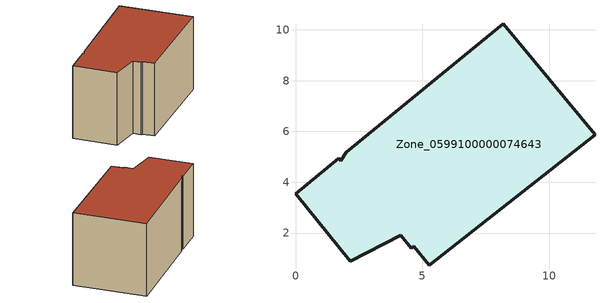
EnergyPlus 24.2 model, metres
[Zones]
Zone_0599100000074643
 floor ground (C_G): 1.78,4.85 2,5.18 8.19,10.25 11.8,5.86 5.28,0.72 4.66,1.47 4.56,1.39 4.14,1.91 2.15,0.88 0,3.55 1.71,4.95 z3.13
 wall outside (C_F): 11.8,5.86 8.19,10.25 2,5.18 1.78,4.85 1.71,4.95 0,3.55 2.15,0.88 4.14,1.91 4.56,1.39 4.66,1.47 5.28,0.72 11.8,5.86 z3.13:9
 roof outside (C_R): 1.78,4.85 1.71,4.95 0,3.55 2.15,0.88 4.14,1.91 4.56,1.39 4.66,1.47 5.28,0.72 11.8,5.86 8.19,10.25 2,5.18 z9
[BUILDING]
Pand.0599100000074643: North Axis=0; Terrain=City; Loads Convergence Tolerance Value=0.04; Temperature Convergence Tolerance Value=0.4; Solar Distribution=FullExterior; Maximum Number of Warmup Days=25; Minimum Number of Warmup Days=1
[Site:Location]
Rotterdam.The.Hague.AP_ZH_NLD Design_Conditions: Latitude=51.96; Longitude=4.45; Time Zone=1; Elevation=-4.5
[SITE:GROUNDTEMPERATURE:BUILDINGSURFACE]
18, 18, 18, 18, 18, 18, 18, 18, 18, 18, 18, 18
[MATERIAL] Thermal Absorptance=0.9; Solar Absorptance=0.7; Visible Absorptance=0.7
Name | Roughness | Thickness | Conductivity | Density | Specific Heat
G.TC.1946-1964 | MediumSmooth | 0.15 | 1 | 540 | 1210
F.TC.1946-1964 | Rough | 0.3 | 0.857143 | 1920 | 840
R.TC.1946-1964 | MediumRough | 0.2 | 0.235294 | 1500 | 1000
[CONSTRUCTION]
C_G: G.TC.1946-1964
C_F: F.TC.1946-1964
C_R: R.TC.1946-1964
[ZONE]
Zone_0599100000074643: Type=1; Multiplier=1; Ceiling Height=Autocalculate; Volume=Autocalculate; Floor Area=autocalculate; Part of Total Floor Area=Yes
[ZONEINFILTRATION:DESIGNFLOWRATE]
Infil_Zone_0599100000074643: Zone or ZoneList or Space or SpaceList=Zone_0599100000074643; Schedule=AlwaysOn; Design Flow Rate Calculation Method=Flow/Area; Flow Rate per Floor Area=0.003; Constant Term Coefficient=1; Temperature Term Coefficient=0; Velocity Term Coefficient=0; Velocity Squared Term Coefficient=0
[HVACTEMPLATE:ZONE:IDEALLOADSAIRSYSTEM]
Zone_0599100000074643: Maximum Heating Supply Air Temperature=50; Minimum Cooling Supply Air Temperature=13; Maximum Heating Supply Air Humidity Ratio=0.0156; Minimum Cooling Supply Air Humidity Ratio=0.0077; Heating Limit=NoLimit; Cooling Limit=NoLimit; Dehumidification Control Type=ConstantSensibleHeatRatio; Cooling Sensible Heat Ratio=0.7; Dehumidification Setpoint=60; Humidification Control Type=None; Humidification Setpoint=30; Outdoor Air Method=None; Outdoor Air Flow Rate per Person=0.00944; Outdoor Air Flow Rate per Zone Floor Area=0; Outdoor Air Flow Rate per Zone=0; Demand Controlled Ventilation Type=None; Outdoor Air Economizer Type=NoEconomizer; Heat Recovery Type=None; Sensible Heat Recovery Effectiveness=0.7; Latent Heat Recovery Effectiveness=0.65
[ZONECONTROL:THERMOSTAT]
ThermostatControl_Zone_0599100000074643: Zone or ZoneList=Zone_0599100000074643; Control Type Schedule=DualSetpointControlType; Control 1=Thermostat_Zone_0599100000074643; Temperature Difference Between Cutout And Setpoint=0
[THERMOSTATSETPOINT:DUALSETPOINT]
Thermostat_Zone_0599100000074643: Heating Setpoint Temperature Schedule=HeatingSetpoint_Zone_0599100000074643; Cooling Setpoint Temperature Schedule=CoolingSetpoint_Zone_0599100000074643
[SCHEDULE:COMPACT]
HeatingSetpoint_Zone_0599100000074643: Through: 12/31, For: AllDays, Until: 24:00, 21
CoolingSetpoint_Zone_0599100000074643: Through: 12/31, For: AllDays, Until: 24:00, 24
DualSetpointControlType: Through: 12/31, For: AllDays, Until: 24:00, 4
AlwaysOn: Through: 12/31, For: AllDays, Until: 24:00, 1
